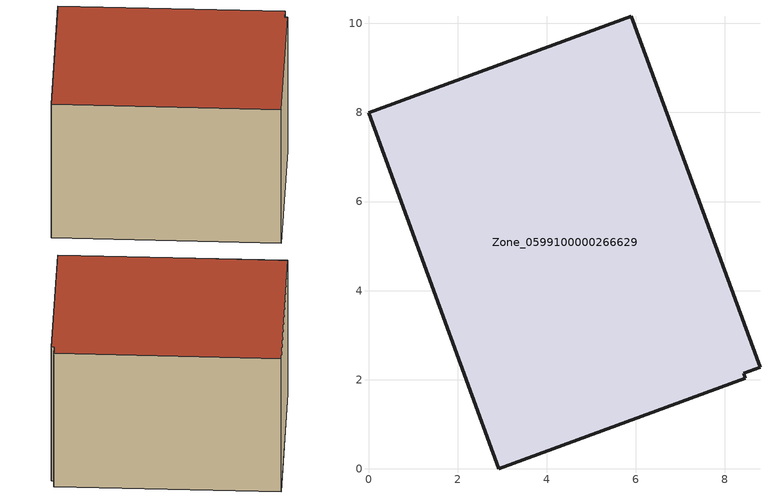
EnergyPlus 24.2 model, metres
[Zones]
Zone_0599100000266629
 floor ground (C_G): 5.9,10.16 8.79,2.28 8.43,2.14 8.46,2.04 2.92,0 0,7.99 z3.83
 wall outside (C_F): 0,7.99 2.92,0 8.46,2.04 8.43,2.14 8.79,2.28 5.9,10.16 0,7.99 z3.83:9.86
 roof outside (C_R): 8.79,2.28 5.9,10.16 0,7.99 2.92,0 8.46,2.04 8.43,2.14 z9.86
[BUILDING]
Pand.0599100000266629: North Axis=0; Terrain=City; Loads Convergence Tolerance Value=0.04; Temperature Convergence Tolerance Value=0.4; Solar Distribution=FullExterior; Maximum Number of Warmup Days=25; Minimum Number of Warmup Days=1
[Site:Location]
Rotterdam.The.Hague.AP_ZH_NLD Design_Conditions: Latitude=51.96; Longitude=4.45; Time Zone=1; Elevation=-4.5
[SITE:GROUNDTEMPERATURE:BUILDINGSURFACE]
18, 18, 18, 18, 18, 18, 18, 18, 18, 18, 18, 18
[MATERIAL] Thermal Absorptance=0.9; Solar Absorptance=0.7; Visible Absorptance=0.7
Name | Roughness | Thickness | Conductivity | Density | Specific Heat
G.TC.1946-1964 | MediumSmooth | 0.15 | 1 | 540 | 1210
F.TC.1946-1964 | Rough | 0.3 | 0.857143 | 1920 | 840
R.TC.1946-1964 | MediumRough | 0.2 | 0.235294 | 1500 | 1000
[CONSTRUCTION]
C_G: G.TC.1946-1964
C_F: F.TC.1946-1964
C_R: R.TC.1946-1964
[ZONE]
Zone_0599100000266629: Type=1; Multiplier=1; Ceiling Height=Autocalculate; Volume=Autocalculate; Floor Area=autocalculate; Part of Total Floor Area=Yes
[ZONEINFILTRATION:DESIGNFLOWRATE]
Infil_Zone_0599100000266629: Zone or ZoneList or Space or SpaceList=Zone_0599100000266629; Schedule=AlwaysOn; Design Flow Rate Calculation Method=Flow/Area; Flow Rate per Floor Area=0.003; Constant Term Coefficient=1; Temperature Term Coefficient=0; Velocity Term Coefficient=0; Velocity Squared Term Coefficient=0
[HVACTEMPLATE:ZONE:IDEALLOADSAIRSYSTEM]
Zone_0599100000266629: Maximum Heating Supply Air Temperature=50; Minimum Cooling Supply Air Temperature=13; Maximum Heating Supply Air Humidity Ratio=0.0156; Minimum Cooling Supply Air Humidity Ratio=0.0077; Heating Limit=NoLimit; Cooling Limit=NoLimit; Dehumidification Control Type=ConstantSensibleHeatRatio; Cooling Sensible Heat Ratio=0.7; Dehumidification Setpoint=60; Humidification Control Type=None; Humidification Setpoint=30; Outdoor Air Method=None; Outdoor Air Flow Rate per Person=0.00944; Outdoor Air Flow Rate per Zone Floor Area=0; Outdoor Air Flow Rate per Zone=0; Demand Controlled Ventilation Type=None; Outdoor Air Economizer Type=NoEconomizer; Heat Recovery Type=None; Sensible Heat Recovery Effectiveness=0.7; Latent Heat Recovery Effectiveness=0.65
[ZONECONTROL:THERMOSTAT]
ThermostatControl_Zone_0599100000266629: Zone or ZoneList=Zone_0599100000266629; Control Type Schedule=DualSetpointControlType; Control 1=Thermostat_Zone_0599100000266629; Temperature Difference Between Cutout And Setpoint=0
[THERMOSTATSETPOINT:DUALSETPOINT]
Thermostat_Zone_0599100000266629: Heating Setpoint Temperature Schedule=HeatingSetpoint_Zone_0599100000266629; Cooling Setpoint Temperature Schedule=CoolingSetpoint_Zone_0599100000266629
[SCHEDULE:COMPACT]
HeatingSetpoint_Zone_0599100000266629: Through: 12/31, For: AllDays, Until: 24:00, 21
CoolingSetpoint_Zone_0599100000266629: Through: 12/31, For: AllDays, Until: 24:00, 24
DualSetpointControlType: Through: 12/31, For: AllDays, Until: 24:00, 4
AlwaysOn: Through: 12/31, For: AllDays, Until: 24:00, 1
